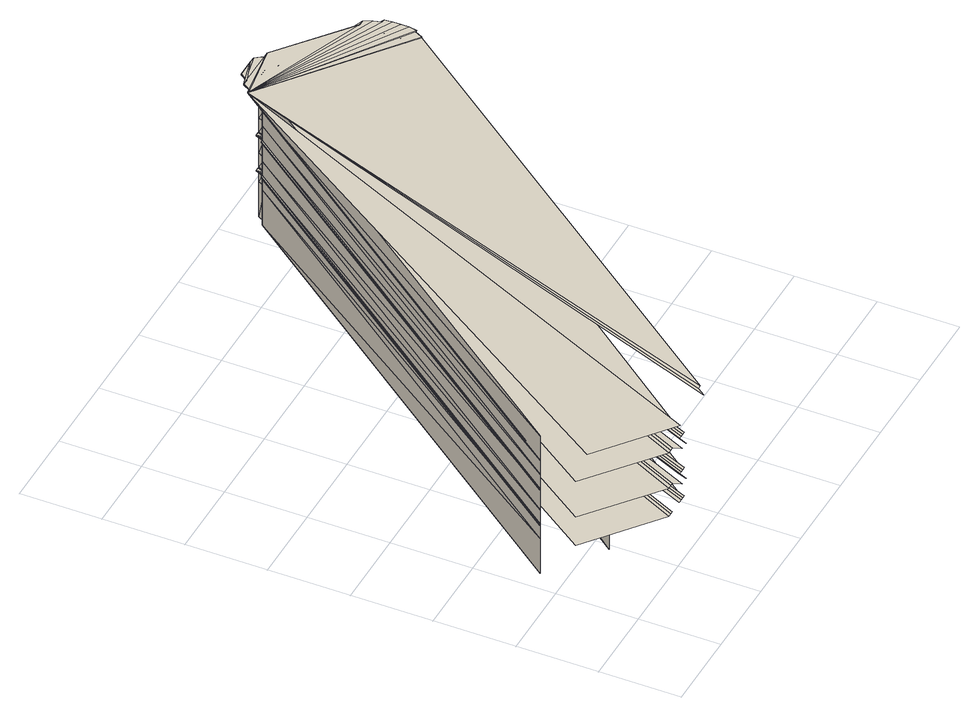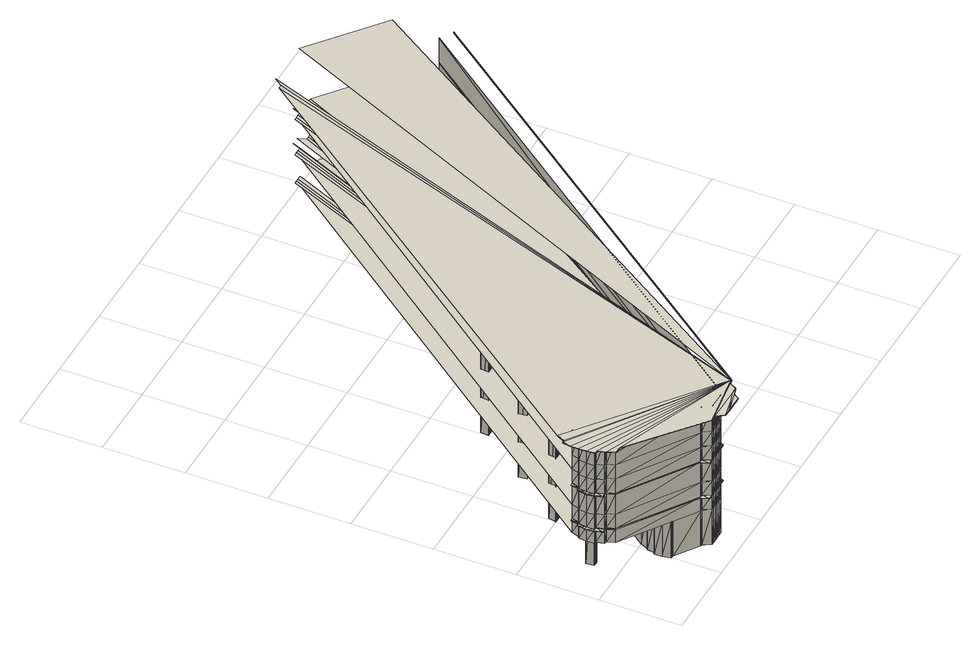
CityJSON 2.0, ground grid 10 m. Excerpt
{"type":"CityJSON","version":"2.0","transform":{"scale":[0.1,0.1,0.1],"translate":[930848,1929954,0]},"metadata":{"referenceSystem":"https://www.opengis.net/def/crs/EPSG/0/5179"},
"CityObjects":{
"building1":{"type":"Building","geometry":[{"type":"MultiSurface","lod":"3","boundaries":[[[0,1,2]],[[3,2,1]],[[4,5,6]],[[7,8,9]],[[10,6,5]],[[11,9,8]],[[12,13,1]],[[6,14,4]],[[9,15,7]],[[5,16,10]],[[8,17,11]],[[18,4,14]],[[19,7,15]],[[20,10,16]],[[21,11,17]],[[18,22,14]],[[23,14,22]],[[16,18,20]],[[14,20,18]],[[24,18,25]],[[14,25,18]],[[19,24,15]],[[25,15,24]],[[17,19,21]],[[15,21,19]],[[26,19,27]],[[15,27,19]],[[28,26,29]],[[27,29,26]],[[30,28,31]],[[29,31,28]],[[22,32,23]],[[33,23,32]],[[32,34,33]],[[35,36,22]],[[37,38,24]],[[39,40,26]],[[41,35,22]],[[42,37,24]],[[43,39,26]],[[44,41,22]],[[45,42,24]],[[46,43,26]],[[47,45,24]],[[48,46,26]],[[49,50,24]],[[51,52,26]],[[53,54,22]],[[55,49,24]],[[56,51,26]],[[57,58,1]],[[59,53,22]],[[60,55,24]],[[61,56,26]],[[62,59,22]],[[63,60,24]],[[64,61,26]],[[65,57,1]],[[66,67,68]],[[34,68,67]],[[69,62,22]],[[70,63,24]],[[71,64,26]],[[72,73,74]],[[75,74,73]],[[76,77,72]],[[73,72,77]],[[74,75,78]],[[79,78,75]],[[73,80,75]],[[77,80,73]],[[77,76,81]],[[82,81,76]],[[75,80,79]],[[78,79,83]],[[84,83,79]],[[72,74,85]],[[81,80,77]],[[76,72,85]],[[86,87,82]],[[81,82,87]],[[74,78,85]],[[79,80,84]],[[87,80,81]],[[82,76,85]],[[78,83,85]],[[86,82,85]],[[85,80,86]],[[83,84,88]],[[87,86,80]],[[89,88,84]],[[80,90,84]],[[90,91,84]],[[85,83,92]],[[84,93,89]],[[94,83,88]],[[92,90,85]],[[80,85,90]],[[91,93,84]],[[92,83,95]],[[88,89,94]],[[93,94,89]],[[95,91,92]],[[90,92,91]],[[95,83,94]],[[94,93,95]],[[91,95,93]],[[96,65,1]],[[97,69,22]],[[98,70,24]],[[99,71,26]],[[100,101,102]],[[103,102,101]],[[102,103,100]],[[101,100,103]],[[104,105,100]],[[101,100,105]],[[100,101,104]],[[105,104,101]],[[101,106,103]],[[104,105,107]],[[108,107,105]],[[105,106,101]],[[105,106,108]],[[100,102,109]],[[107,108,110]],[[111,110,108]],[[112,113,104]],[[105,104,113]],[[113,106,105]],[[104,100,109]],[[104,107,109]],[[108,106,111]],[[107,110,109]],[[112,104,109]],[[110,111,114]],[[115,114,111]],[[106,116,111]],[[109,106,112]],[[113,112,106]],[[111,117,115]],[[118,110,114]],[[119,117,111]],[[116,119,111]],[[109,110,120]],[[114,115,118]],[[117,118,115]],[[120,116,109]],[[106,109,116]],[[121,110,118]],[[120,110,121]],[[118,117,121]],[[119,121,117]],[[121,119,120]],[[116,120,119]],[[122,123,0]],[[1,0,123]],[[124,125,122]],[[123,122,125]],[[126,127,4]],[[5,4,127]],[[128,129,7]],[[8,7,129]],[[127,130,5]],[[129,131,8]],[[4,18,126]],[[7,19,128]],[[16,5,130]],[[17,8,131]],[[132,126,18]],[[133,128,19]],[[132,134,18]],[[130,132,16]],[[135,132,24]],[[133,135,19]],[[131,133,17]],[[136,133,26]],[[137,136,28]],[[138,137,30]],[[134,139,22]],[[22,18,134]],[[18,16,132]],[[18,24,132]],[[24,19,135]],[[19,17,133]],[[19,26,133]],[[26,28,136]],[[28,30,137]],[[32,22,139]],[[130,127,140]],[[131,129,141]],[[142,140,127]],[[143,141,129]],[[144,145,132]],[[134,132,145]],[[140,144,130]],[[132,130,144]],[[146,144,135]],[[132,135,144]],[[147,146,133]],[[135,133,146]],[[141,147,131]],[[133,131,147]],[[148,147,136]],[[133,136,147]],[[149,148,137]],[[136,137,148]],[[150,149,138]],[[137,138,149]],[[145,151,134]],[[139,134,151]],[[152,142,126]],[[127,126,142]],[[153,143,128]],[[129,128,143]],[[154,155,124]],[[125,124,155]],[[144,152,132]],[[147,153,133]],[[126,132,152]],[[128,133,153]],[[123,156,1]],[[125,157,123]],[[158,159,144]],[[160,161,147]],[[152,144,159]],[[153,147,161]],[[158,162,144]],[[145,144,162]],[[163,158,140]],[[144,140,158]],[[164,158,146]],[[144,146,158]],[[160,164,147]],[[146,147,164]],[[165,160,141]],[[147,141,160]],[[166,160,148]],[[147,148,160]],[[167,166,149]],[[148,149,166]],[[168,167,150]],[[149,150,167]],[[162,169,145]],[[151,145,169]],[[140,142,163]],[[141,143,165]],[[159,170,152]],[[142,152,170]],[[161,171,153]],[[143,153,171]],[[170,163,142]],[[171,165,143]],[[155,172,125]],[[173,174,154]],[[155,154,174]],[[139,175,32]],[[176,177,178]],[[179,180,159]],[[170,159,180]],[[181,182,161]],[[171,161,182]],[[183,178,177]],[[159,158,179]],[[180,184,170]],[[161,160,181]],[[182,185,171]],[[186,187,183]],[[178,183,187]],[[188,179,158]],[[163,170,184]],[[189,181,160]],[[165,171,185]],[[187,190,178]],[[188,191,158]],[[162,158,191]],[[184,188,163]],[[158,163,188]],[[192,188,164]],[[158,164,188]],[[189,192,160]],[[164,160,192]],[[185,189,165]],[[160,165,189]],[[193,189,166]],[[160,166,189]],[[194,193,167]],[[166,167,193]],[[195,194,168]],[[167,168,194]],[[191,196,162]],[[169,162,196]],[[178,190,176]],[[186,187,197]],[[198,197,187]],[[197,198,186]],[[187,186,198]],[[177,176,199]],[[200,199,176]],[[151,175,139]],[[183,177,201]],[[187,190,198]],[[176,190,200]],[[186,183,201]],[[187,186,202]],[[203,202,186]],[[177,199,201]],[[202,190,187]],[[186,197,201]],[[199,200,204]],[[205,204,200]],[[203,186,201]],[[190,206,200]],[[201,190,203]],[[202,203,190]],[[174,172,155]],[[206,207,200]],[[200,208,205]],[[209,199,204]],[[201,199,210]],[[211,212,179]],[[180,179,212]],[[213,214,181]],[[182,181,214]],[[207,208,200]],[[179,188,211]],[[212,215,180]],[[181,189,213]],[[214,216,182]],[[210,206,201]],[[190,201,206]],[[217,211,188]],[[184,180,215]],[[218,213,189]],[[185,182,216]],[[208,219,200]],[[169,175,151]],[[210,199,220]],[[217,221,188]],[[191,188,221]],[[215,217,184]],[[188,184,217]],[[222,217,192]],[[188,192,217]],[[218,222,189]],[[192,189,222]],[[216,218,185]],[[189,185,218]],[[223,218,193]],[[189,193,218]],[[224,223,194]],[[193,194,223]],[[225,224,195]],[[194,195,224]],[[221,226,191]],[[196,191,226]],[[204,205,209]],[[208,209,205]],[[220,199,209]],[[220,207,210]],[[206,210,207]],[[227,199,209]],[[228,229,173]],[[174,173,229]],[[207,220,208]],[[209,208,220]],[[154,124,230]],[[172,231,125]],[[209,208,227]],[[219,227,208]],[[227,219,209]],[[208,209,219]],[[229,232,174]],[[157,156,123]],[[233,234,211]],[[212,211,234]],[[235,236,213]],[[214,213,236]],[[211,217,233]],[[215,212,234]],[[213,218,235]],[[216,214,236]],[[122,0,237]],[[124,122,238]],[[233,239,217]],[[221,217,239]],[[234,233,215]],[[217,215,233]],[[240,233,222]],[[217,222,233]],[[235,240,218]],[[222,218,240]],[[236,235,216]],[[218,216,235]],[[241,235,223]],[[218,223,235]],[[242,241,224]],[[223,224,241]],[[243,242,225]],[[224,225,242]],[[239,244,221]],[[226,221,244]],[[196,175,169]],[[175,34,32]],[[231,157,125]],[[134,97,22]],[[135,98,24]],[[136,99,26]],[[173,154,230]],[[232,172,174]],[[228,173,245]],[[145,97,134]],[[146,98,135]],[[148,99,136]],[[226,175,196]],[[246,247,233]],[[239,233,247]],[[248,246,234]],[[233,234,246]],[[246,248,233]],[[234,233,248]],[[249,246,240]],[[233,240,246]],[[250,249,235]],[[240,235,249]],[[251,250,236]],[[235,236,250]],[[250,251,235]],[[236,235,251]],[[252,250,241]],[[235,241,250]],[[253,252,242]],[[241,242,252]],[[254,253,243]],[[242,243,253]],[[247,255,239]],[[244,239,255]],[[229,228,232]],[[245,232,228]],[[162,97,145]],[[164,98,146]],[[166,99,148]],[[244,175,226]],[[245,173,230]],[[256,257,246]],[[258,256,248]],[[259,256,249]],[[260,259,250]],[[261,260,251]],[[262,260,252]],[[263,262,253]],[[264,263,254]],[[257,265,247]],[[247,246,257]],[[246,248,256]],[[246,249,256]],[[249,250,259]],[[250,251,260]],[[250,252,260]],[[252,253,262]],[[253,254,263]],[[255,247,265]],[[256,266,246]],[[267,258,248]],[[260,268,250]],[[269,261,251]],[[266,267,246]],[[248,246,267]],[[268,269,250]],[[251,250,269]],[[230,124,270]],[[255,175,244]],[[191,97,162]],[[192,98,164]],[[193,99,166]],[[271,272,256]],[[257,256,272]],[[273,271,258]],[[256,258,271]],[[274,271,259]],[[256,259,271]],[[275,274,260]],[[259,260,274]],[[276,275,261]],[[260,261,275]],[[277,275,262]],[[260,262,275]],[[278,277,263]],[[262,263,277]],[[279,278,264]],[[263,264,278]],[[272,280,257]],[[265,257,280]],[[258,267,273]],[[261,269,276]],[[230,172,245]],[[232,245,172]],[[271,281,256]],[[275,282,260]],[[283,273,267]],[[284,276,269]],[[265,175,255]],[[270,124,238]],[[266,256,281]],[[268,260,282]],[[285,286,271]],[[272,271,286]],[[287,285,273]],[[271,273,285]],[[288,285,274]],[[271,274,285]],[[289,288,275]],[[274,275,288]],[[290,289,276]],[[275,276,289]],[[291,289,277]],[[275,277,289]],[[292,291,278]],[[277,278,291]],[[293,292,279]],[[278,279,292]],[[286,294,272]],[[280,272,294]],[[281,283,266]],[[267,266,283]],[[282,284,268]],[[269,268,284]],[[156,295,1]],[[285,296,271]],[[289,297,275]],[[221,97,191]],[[222,98,192]],[[223,99,193]],[[273,283,287]],[[276,284,290]],[[238,122,237]],[[280,175,265]],[[281,271,296]],[[282,275,297]],[[298,287,283]],[[299,290,284]],[[296,298,281]],[[297,299,282]],[[283,281,298]],[[284,282,299]],[[294,175,280]],[[239,97,221]],[[240,98,222]],[[241,99,223]],[[172,230,231]],[[270,231,230]],[[247,97,239]],[[249,98,240]],[[252,99,241]],[[300,175,294]],[[257,97,247]],[[259,98,249]],[[262,99,252]],[[238,157,270]],[[231,270,157]],[[175,301,34]],[[68,34,301]],[[302,300,286]],[[294,286,300]],[[303,96,1]],[[272,97,257]],[[274,98,259]],[[277,99,262]],[[286,97,272]],[[288,98,274]],[[291,99,277]],[[301,175,304]],[[305,304,175]],[[306,303,1]],[[237,156,238]],[[157,238,156]],[[307,306,1]],[[295,308,1]],[[304,305,309]],[[310,309,305]],[[305,175,300]],[[311,307,1]],[[308,312,1]],[[310,305,300]],[[312,313,1]],[[314,311,1]],[[309,310,315]],[[316,315,310]],[[313,317,1]],[[317,314,1]],[[316,310,300]],[[318,316,300]],[[300,302,319]],[[320,319,302]],[[315,316,321]],[[318,321,316]],[[319,322,300]],[[322,318,300]],[[323,322,320]],[[319,320,322]],[[322,323,318]],[[321,318,323]],[[324,97,286]],[[325,98,288]],[[326,99,291]],[[237,0,327]],[[328,324,285]],[[329,328,287]],[[325,328,288]],[[330,325,289]],[[331,330,290]],[[326,330,291]],[[332,326,292]],[[333,332,293]],[[286,285,324]],[[285,287,328]],[[285,288,328]],[[288,289,325]],[[289,290,330]],[[289,291,330]],[[291,292,326]],[[292,293,332]],[[328,334,285]],[[330,335,289]],[[287,298,329]],[[290,299,331]],[[296,285,334]],[[297,289,335]],[[336,329,298]],[[337,331,299]],[[334,336,296]],[[298,296,336]],[[335,337,297]],[[299,297,337]],[[338,339,340]],[[341,340,339]],[[342,0,343]],[[340,341,344]],[[345,344,341]],[[346,347,338]],[[339,338,347]],[[339,348,341]],[[344,345,349]],[[350,349,345]],[[347,348,339]],[[341,348,345]],[[345,348,350]],[[338,340,351]],[[349,350,352]],[[353,352,350]],[[340,344,351]],[[346,338,351]],[[354,355,346]],[[347,346,355]],[[344,349,351]],[[350,348,353]],[[355,348,347]],[[352,353,356]],[[357,356,353]],[[349,352,351]],[[354,346,351]],[[358,0,342]],[[351,348,354]],[[355,354,348]],[[353,359,357]],[[360,352,356]],[[348,361,353]],[[356,357,362]],[[363,362,357]],[[359,363,357]],[[362,360,356]],[[364,359,353]],[[361,364,353]],[[351,352,365]],[[348,351,361]],[[362,363,360]],[[359,360,363]],[[365,361,351]],[[366,352,360]],[[365,352,366]],[[367,0,358]],[[361,365,364]],[[156,237,295]],[[360,359,366]],[[364,366,359]],[[366,364,365]],[[327,295,237]],[[327,0,368]],[[369,0,367]],[[368,0,370]],[[371,0,369]],[[370,0,372]],[[373,0,371]],[[372,0,373]],[[374,375,97]],[[375,376,377]],[[375,378,377]],[[378,379,98]],[[379,380,381]],[[379,382,381]],[[382,383,99]],[[383,384,385]],[[377,97,375]],[[386,377,376]],[[98,377,378]],[[381,98,379]],[[387,381,380]],[[99,381,382]],[[385,99,383]],[[388,385,384]],[[376,389,386]],[[380,390,387]],[[377,391,375]],[[381,392,379]],[[393,386,389]],[[394,387,390]],[[395,375,391]],[[396,379,392]],[[391,393,395]],[[392,394,396]],[[389,395,393]],[[390,396,394]],[[374,97,397]],[[378,98,398]],[[382,99,399]],[[375,374,395]],[[376,375,389]],[[378,375,400]],[[379,378,396]],[[380,379,390]],[[382,379,401]],[[383,382,402]],[[384,383,403]],[[404,395,374]],[[395,389,375]],[[395,400,375]],[[400,396,378]],[[396,390,379]],[[396,401,379]],[[401,402,382]],[[402,403,383]],[[397,97,324]],[[398,98,325]],[[399,99,326]],[[389,405,376]],[[390,406,380]],[[404,374,397]],[[400,378,398]],[[401,382,399]],[[405,407,389]],[[406,408,390]],[[395,389,407]],[[396,390,408]],[[395,404,409]],[[410,409,404]],[[389,395,411]],[[409,411,395]],[[400,395,412]],[[409,412,395]],[[396,400,413]],[[412,413,400]],[[390,396,414]],[[413,414,396]],[[401,396,415]],[[413,415,396]],[[402,401,416]],[[415,416,401]],[[403,402,417]],[[416,417,402]],[[410,404,397]],[[412,400,398]],[[415,401,399]],[[418,397,328]],[[324,328,397]],[[419,418,329]],[[328,329,418]],[[398,418,325]],[[328,325,418]],[[420,398,330]],[[325,330,398]],[[421,420,331]],[[330,331,420]],[[399,420,326]],[[330,326,420]],[[422,399,332]],[[326,332,399]],[[423,422,333]],[[332,333,422]],[[329,336,419]],[[331,337,421]],[[418,424,328]],[[420,425,330]],[[395,407,409]],[[411,426,389]],[[396,408,413]],[[414,427,390]],[[428,419,336]],[[429,421,337]],[[430,410,397]],[[431,412,398]],[[432,415,399]],[[334,328,424]],[[335,330,425]],[[433,430,418]],[[397,418,430]],[[434,433,419]],[[418,419,433]],[[431,433,398]],[[418,398,433]],[[435,431,420]],[[398,420,431]],[[436,435,421]],[[420,421,435]],[[432,435,399]],[[420,399,435]],[[437,432,422]],[[399,422,432]],[[438,437,423]],[[422,423,437]],[[424,428,334]],[[336,334,428]],[[425,429,335]],[[337,335,429]],[[419,428,434]],[[421,429,436]],[[439,409,407]],[[405,389,426]],[[440,413,408]],[[406,390,427]],[[433,441,418]],[[435,442,420]],[[443,410,444]],[[445,412,446]],[[447,415,448]],[[444,410,430]],[[446,412,431]],[[448,415,432]],[[449,444,433]],[[430,433,444]],[[450,449,434]],[[433,434,449]],[[446,449,431]],[[433,431,449]],[[451,446,435]],[[431,435,446]],[[452,451,436]],[[435,436,451]],[[448,451,432]],[[435,432,451]],[[453,448,437]],[[432,437,448]],[[454,453,438]],[[437,438,453]],[[407,405,439]],[[408,406,440]],[[444,449,443]],[[449,450,455]],[[449,446,455]],[[446,451,445]],[[451,452,456]],[[451,448,456]],[[448,453,447]],[[453,454,457]],[[426,439,405]],[[427,440,406]],[[455,443,449]],[[458,455,450]],[[445,455,446]],[[456,445,451]],[[459,456,452]],[[447,456,448]],[[457,447,453]],[[460,457,454]],[[434,461,450]],[[436,462,452]],[[461,434,428]],[[462,436,429]],[[409,410,463]],[[464,463,410]],[[411,409,465]],[[463,465,409]],[[412,409,466]],[[463,466,409]],[[413,412,467]],[[466,467,412]],[[414,413,468]],[[467,468,413]],[[415,413,469]],[[467,469,413]],[[416,415,470]],[[469,470,415]],[[417,416,471]],[[470,471,416]],[[424,418,441]],[[425,420,442]],[[464,410,443]],[[466,412,445]],[[469,415,447]],[[455,472,449]],[[456,473,451]],[[449,474,433]],[[451,475,435]],[[441,461,424]],[[428,424,461]],[[442,462,425]],[[429,425,462]],[[465,476,411]],[[468,477,414]],[[478,409,439]],[[479,413,440]],[[450,480,458]],[[452,481,459]],[[409,478,463]],[[413,479,467]],[[443,455,464]],[[455,458,463]],[[455,445,463]],[[445,456,466]],[[456,459,467]],[[456,447,467]],[[447,457,469]],[[457,460,470]],[[463,464,455]],[[465,463,458]],[[466,463,445]],[[467,466,456]],[[468,467,459]],[[469,467,447]],[[470,469,457]],[[471,470,460]],[[426,411,482]],[[427,414,483]],[[463,484,455]],[[458,485,465]],[[467,486,456]],[[459,487,468]],[[439,426,478]],[[482,478,426]],[[440,427,479]],[[483,479,427]],[[480,450,461]],[[481,452,462]],[[482,411,476]],[[483,414,477]],[[474,449,472]],[[475,451,473]],[[484,463,478]],[[486,467,479]],[[441,433,474]],[[442,435,475]],[[472,455,484]],[[476,465,485]],[[473,456,486]],[[477,468,487]],[[485,458,480]],[[487,459,481]],[[343,96,342]],[[303,342,96]],[[478,482,484]],[[476,484,482]],[[479,483,486]],[[477,486,483]],[[461,441,480]],[[462,442,481]],[[474,480,441]],[[475,481,442]],[[484,476,472]],[[485,472,476]],[[486,477,473]],[[487,473,477]],[[472,485,474]],[[480,474,485]],[[473,487,475]],[[481,475,487]],[[342,303,358]],[[306,358,303]],[[358,306,367]],[[307,367,306]],[[368,308,327]],[[295,327,308]],[[367,307,369]],[[311,369,307]],[[370,312,368]],[[308,368,312]],[[372,313,370]],[[312,370,313]],[[369,311,371]],[[314,371,311]],[[373,317,372]],[[313,372,317]],[[371,314,373]],[[317,373,314]]]}]}
},
"vertices":[
[412,670,196],[412,670,195],[9,140,196],[9,140,195],[425,660,70],[425,660,69],[23,130,70],[425,660,120],[425,660,119],[23,130,120],[23,130,69],[23,130,119],[106,0,195],[18,70,195],[24,130,70],[24,130,120],[428,660,69],[428,660,119],[428,660,70],[428,660,120],[24,130,69],[24,130,119],[428,660,50],[24,130,50],[428,660,90],[24,130,90],[428,660,140],[24,130,140],[428,660,160],[24,130,160],[428,660,195],[24,130,195],[428,660,0],[24,130,0],[494,600,0],[118,20,50],[30,90,50],[118,20,90],[30,90,90],[118,20,140],[30,90,140],[123,20,50],[123,20,90],[123,20,140],[127,20,50],[127,20,90],[127,20,140],[131,10,90],[131,10,140],[145,20,90],[141,10,90],[145,20,140],[141,10,140],[149,20,50],[145,20,50],[149,20,90],[149,20,140],[171,10,195],[164,0,195],[153,20,50],[153,20,90],[153,20,140],[157,20,50],[157,20,90],[157,20,140],[176,10,195],[94,80,50],[94,80,0],[494,600,50],[161,30,50],[161,30,90],[161,30,140],[392,360,185],[392,360,0],[393,360,185],[393,360,0],[391,370,185],[391,370,0],[394,360,185],[394,360,0],[395,370,0],[392,370,0],[392,370,185],[396,360,185],[396,360,0],[395,370,185],[393,370,185],[393,370,0],[398,360,185],[398,360,0],[396,370,0],[398,370,0],[396,370,185],[399,370,0],[399,370,185],[398,370,185],[579,540,195],[563,550,50],[563,550,90],[563,550,140],[442,430,185],[442,430,0],[441,430,185],[441,430,0],[443,430,185],[443,430,0],[445,440,0],[444,430,185],[444,430,0],[445,440,185],[446,430,185],[446,430,0],[444,440,185],[444,440,0],[448,430,185],[448,430,0],[446,440,0],[449,430,0],[449,430,185],[448,440,0],[446,440,185],[448,440,185],[417,670,196],[417,670,195],[423,680,196],[423,680,195],[429,660,70],[429,660,69],[429,660,120],[429,660,119],[431,660,69],[431,660,119],[431,660,70],[431,660,120],[431,660,50],[431,660,90],[431,660,140],[431,660,160],[431,660,195],[431,660,0],[434,660,69],[434,660,119],[433,670,69],[433,670,119],[434,660,70],[434,660,50],[434,660,90],[434,660,120],[434,660,140],[434,660,160],[434,660,195],[434,660,0],[433,670,70],[433,670,120],[430,680,196],[430,680,195],[482,680,195],[475,680,195],[439,670,70],[438,670,70],[439,670,120],[438,670,120],[439,670,50],[439,670,69],[439,670,90],[439,670,119],[439,670,140],[439,670,160],[439,670,195],[439,670,0],[438,670,69],[438,670,119],[460,690,195],[437,690,196],[437,690,195],[498,610,0],[495,490,0],[495,490,185],[493,490,0],[442,670,70],[442,670,69],[442,670,120],[442,670,119],[493,490,185],[443,670,69],[443,670,119],[493,500,185],[493,500,0],[443,670,70],[443,670,120],[495,500,0],[443,670,50],[443,670,90],[443,670,140],[443,670,160],[443,670,195],[443,670,0],[492,500,185],[492,500,0],[496,490,185],[496,490,0],[495,500,185],[494,500,0],[494,500,185],[498,490,185],[498,490,0],[497,500,0],[498,500,0],[499,500,0],[499,500,185],[497,500,185],[447,670,70],[447,670,69],[447,670,120],[447,670,119],[448,670,69],[448,670,119],[448,670,70],[448,670,120],[500,500,0],[498,500,185],[448,670,50],[448,670,90],[448,670,140],[448,670,160],[448,670,195],[448,670,0],[500,500,185],[445,690,196],[445,690,195],[460,690,196],[468,690,195],[453,690,195],[452,670,70],[452,670,69],[452,670,120],[452,670,119],[482,680,196],[475,680,196],[452,670,50],[452,670,90],[452,670,140],[452,670,160],[452,670,195],[452,670,0],[453,690,196],[457,670,70],[457,670,50],[457,670,69],[457,670,90],[457,670,120],[457,670,119],[457,670,140],[457,670,160],[457,670,195],[457,670,0],[461,670,70],[461,670,50],[461,670,69],[461,670,90],[461,670,120],[461,670,119],[461,670,140],[461,670,160],[461,670,195],[461,670,0],[462,670,70],[462,670,69],[462,670,120],[462,670,119],[468,690,196],[466,660,70],[466,660,50],[466,660,69],[466,660,90],[466,660,120],[466,660,119],[466,660,140],[466,660,160],[466,660,195],[466,660,0],[467,670,70],[467,670,120],[467,670,69],[467,670,119],[469,660,70],[469,660,50],[469,660,69],[469,660,90],[469,660,120],[469,660,119],[469,660,140],[469,660,160],[469,660,195],[469,660,0],[569,610,195],[471,660,70],[471,660,120],[471,660,69],[471,660,119],[497,640,0],[498,610,50],[497,640,50],[584,550,195],[499,610,50],[499,610,0],[587,550,195],[589,560,195],[576,610,195],[501,620,50],[501,620,0],[589,570,195],[581,600,195],[584,590,195],[589,580,195],[503,620,50],[503,620,0],[588,590,195],[503,630,0],[499,640,0],[499,640,50],[503,630,50],[501,640,0],[501,640,50],[558,600,50],[558,600,90],[558,600,140],[569,610,196],[558,600,70],[558,600,69],[558,600,120],[558,600,119],[558,600,160],[558,600,195],[559,600,70],[559,600,120],[559,600,69],[559,600,119],[542,560,185],[542,560,0],[543,560,185],[543,560,0],[584,550,196],[579,540,196],[544,560,185],[544,560,0],[543,570,185],[543,570,0],[546,570,0],[545,560,185],[545,560,0],[546,570,185],[547,560,185],[547,560,0],[544,570,185],[544,570,0],[548,560,185],[548,560,0],[587,550,196],[550,560,0],[550,560,185],[547,570,0],[549,560,185],[549,560,0],[549,570,0],[547,570,185],[549,570,185],[589,560,196],[576,610,196],[589,570,196],[581,600,196],[589,580,196],[584,590,196],[588,590,196],[566,560,50],[566,560,70],[566,560,69],[563,550,70],[566,560,90],[566,560,120],[566,560,119],[563,550,120],[566,560,140],[566,560,160],[566,560,195],[563,550,160],[563,550,69],[563,550,119],[563,550,195],[568,560,69],[568,560,119],[566,550,70],[566,550,120],[566,550,69],[566,550,119],[568,560,70],[568,560,120],[561,590,50],[561,590,90],[561,590,140],[568,560,90],[568,560,140],[568,560,160],[568,560,195],[568,560,50],[571,560,69],[571,560,119],[571,560,70],[571,560,120],[569,570,70],[569,570,50],[569,570,69],[569,570,90],[569,570,120],[569,570,119],[569,570,140],[569,570,160],[569,570,195],[561,590,70],[561,590,69],[561,590,120],[561,590,119],[561,590,160],[561,590,195],[563,590,70],[563,590,120],[572,570,69],[572,570,119],[563,590,69],[563,590,119],[564,590,50],[564,590,90],[564,590,140],[564,590,70],[564,590,69],[564,590,120],[564,590,119],[564,590,160],[564,590,195],[572,570,70],[572,570,120],[567,590,70],[567,590,120],[568,580,50],[566,580,50],[568,580,90],[566,580,90],[568,580,140],[566,580,140],[566,580,70],[566,580,69],[566,580,120],[566,580,119],[566,580,160],[566,580,195],[568,580,70],[568,580,120],[568,580,160],[568,580,69],[568,580,119],[568,580,195],[567,590,69],[567,590,119],[569,580,70],[569,580,50],[569,580,69],[569,580,90],[569,580,120],[569,580,119],[569,580,140],[569,580,160],[569,580,195],[571,580,70],[571,580,120],[569,590,70],[569,590,120],[572,580,69],[572,580,119],[573,570,70],[573,570,120],[569,590,69],[569,590,119],[573,570,69],[573,570,119],[572,580,70],[571,580,69],[572,580,120],[571,580,119]
]}
